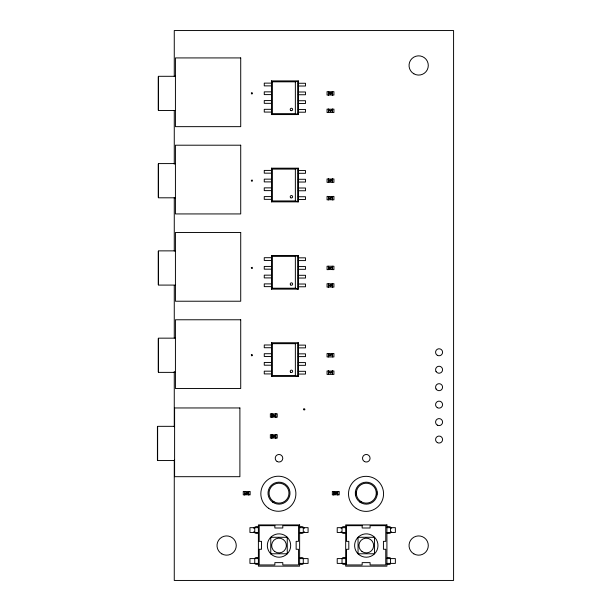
<?xml version="1.0" encoding="UTF-8"?>
<svg xmlns="http://www.w3.org/2000/svg" width="611" height="611" viewBox="0 0 611 611"><rect width="100%" height="100%" fill="white"/><g stroke="black" fill="none" stroke-linecap="round" stroke-linejoin="round"><path stroke-width="0.92" d="M330.1 110.286C331.261 110.339 329.657 112.859 330.803 110.255M274.171 416.076L273.468 416.076C275.034 415.671 273.728 414.136 273.491 415.129C275.133 414.243 272.46 417.206 274.263 416.045M330.1 354.685C331.261 354.739 329.657 357.259 330.803 354.655M330.1 372.145C331.254 372.221 329.573 374.703 330.803 372.114M336.165 493.703L335.37 493.833L336.142 492.71M332.178 110.201L331.399 110.247M332.178 354.601L331.399 354.556M332.178 372.061L331.399 372.107M271.483 80.896L272.407 81.821L295.357 81.821L298.29 80.896L271.483 80.896L271.483 114.57L298.29 114.57L298.29 80.896M271.483 114.57L272.407 113.646L272.407 81.821M271.483 168.178L272.407 169.11L295.357 169.11L298.29 168.178L271.483 168.178L271.483 201.859L298.29 201.859L298.29 168.178M271.483 201.859L272.407 200.927L272.407 169.11M271.483 255.467L272.407 256.391L295.357 256.391L298.29 255.467L271.483 255.467L271.483 289.14L298.29 289.14L298.29 255.467M271.483 289.14L272.407 288.216L272.407 256.391M271.483 342.748L272.407 343.68L295.357 343.68L298.29 342.748L271.483 342.748L271.483 376.429L298.29 376.429L298.29 342.748M271.483 376.429L272.407 375.498L272.407 343.68M331.804 93.964L331.712 92.788M331.804 111.423L331.712 110.247M331.804 181.253L331.804 180.077M331.804 198.705L331.804 197.536M331.804 268.535L331.804 267.366M331.804 285.994L331.804 284.818M331.804 355.823L331.712 354.647M331.804 373.283L331.804 372.107M245.393 492.565L245.393 493.741M248.203 493.856C248.433 491.068 247.997 493.696 248.112 493.772M337.28 493.856C337.501 491.068 337.066 493.696 337.18 493.772M329.008 92.765C329.138 95.201 328.756 93.048 329.085 92.666M329.008 110.224C328.947 112.668 328.924 110.568 329.085 110.125M329.008 267.335C329.092 269.779 328.802 267.633 329.085 267.236M329.008 372.076C328.901 374.512 328.962 372.42 329.085 371.977M175.426 76.299L158.455 76.299L158.455 110.515L175.426 110.515M271.483 83.127L264.265 83.127L264.265 85.876L271.483 85.876M298.29 83.264L305.5 83.264L305.5 86.014L298.29 86.014M328.428 91.749L332.544 91.749M271.483 91.856L264.265 91.856L264.265 94.606L271.483 94.606M298.29 91.994L305.5 91.994L305.5 94.743L298.29 94.743M328.428 94.988L332.544 94.988M271.483 100.586L264.265 100.586L264.265 103.335L271.483 103.335M298.29 100.723L305.5 100.723L305.5 103.473L298.29 103.473M328.428 109.209L332.544 109.209M271.483 109.316L264.265 109.316L264.265 112.065L271.483 112.065M298.29 109.453L305.5 109.453L305.5 112.203L298.29 112.203M272.407 113.646L295.357 113.646L298.29 114.57M175.426 163.588L158.455 163.588L158.455 197.804L175.426 197.804M271.483 170.416L264.265 170.416L264.265 173.165L271.483 173.165M298.29 170.553L305.5 170.553L305.5 173.303L298.29 173.303M271.483 179.145L264.265 179.145L264.265 181.895L271.483 181.895M328.428 179.038L332.544 179.038M298.29 179.283L305.5 179.283L305.5 182.032L298.29 182.032M328.428 182.277L332.544 182.277M271.483 187.867L264.265 187.867L264.265 190.617L271.483 190.617M298.29 188.005L305.5 188.005L305.5 190.754L298.29 190.754M328.428 196.498L332.544 196.498M271.483 196.597L264.265 196.597L264.265 199.346L271.483 199.346M298.29 196.734L305.5 196.734L305.5 199.484L298.29 199.484M328.428 199.736L332.544 199.736M272.407 200.927L295.357 200.927L298.29 201.859M175.426 250.869L158.455 250.869L158.455 285.085L175.426 285.085M271.483 257.697L264.265 257.697L264.265 260.446L271.483 260.446M298.29 257.834L305.5 257.834L305.5 260.584L298.29 260.584M271.483 266.427L264.265 266.427L264.265 269.176L271.483 269.176M298.29 266.564L305.5 266.564L305.5 269.314L298.29 269.314M328.428 269.558L332.544 269.558M271.483 275.156L264.265 275.156L264.265 277.906L271.483 277.906M298.29 275.294L305.5 275.294L305.5 278.043L298.29 278.043M271.483 283.886L264.265 283.886L264.265 286.635L271.483 286.635M328.428 283.779L332.544 283.779M298.29 284.023L305.5 284.023L305.5 286.773L298.29 286.773M328.428 287.017L332.544 287.017M272.407 288.216L295.357 288.216L298.29 289.14M175.426 338.158L158.455 338.158L158.455 372.374L175.426 372.374M271.483 344.986L264.265 344.986L264.265 347.735L271.483 347.735M298.29 345.123L305.5 345.123L305.5 347.873L298.29 347.873M328.428 353.609L332.544 353.609M271.483 353.716L264.265 353.716L264.265 356.465L271.483 356.465M298.29 353.853L305.5 353.853L305.5 356.603L298.29 356.603M271.483 362.445L264.265 362.445L264.265 365.195L271.483 365.195M298.29 362.583L305.5 362.583L305.5 365.332L298.29 365.332M328.428 371.068L332.544 371.068M271.483 371.167L264.265 371.167L264.265 373.917L271.483 373.917M298.29 371.305L305.5 371.305L305.5 374.054L298.29 374.054M272.407 375.498L295.357 375.498L298.29 376.429M271.727 413.876L275.844 413.876M271.727 417.114L275.844 417.114M174.601 426.333L157.63 426.333L157.63 460.549L174.601 460.549M271.719 434.78L275.844 434.78M271.719 438.018L275.844 438.018M244.644 491.542L248.769 491.542M333.721 491.542L337.837 491.542M336.165 493.741L335.462 493.741C337.639 492.55 334.202 492.489 336.187 492.611M244.644 494.78L248.769 494.78M333.721 494.78L337.837 494.78M258.392 527.667L249.937 527.667L249.937 532.479L258.392 532.479M299.627 527.66L308.081 527.66L308.081 532.471L299.627 532.471M345.673 527.667L337.219 527.667L337.219 532.479L345.673 532.479M386.916 527.66L395.363 527.66L395.363 532.471L386.916 532.471M258.392 558.591L249.937 558.591L249.937 563.403L258.392 563.403M299.627 558.591L308.081 558.591L308.081 563.403L299.627 563.403M345.673 558.591L337.219 558.591L337.219 563.403L345.673 563.403M386.916 558.591L395.363 558.591L395.363 563.403L386.916 563.403M330.154 93.873L330.795 93.911L330.077 93.926L330.895 92.696L330.009 92.696L330.803 92.788L330.039 93.857M330.154 181.161L330.795 181.2L330.077 181.207L330.895 179.985L330.009 179.985L330.803 180.077L330.039 181.146M330.154 268.443C332.017 268.55 328.573 268.71 330.803 267.366C329.153 267.374 331.506 267.076 330.077 268.496M390.559 527.66L390.559 532.471M390.559 558.591L390.559 563.403M376.743 491.443L376.743 494.879M355.846 491.443L355.846 494.879M342.03 527.667L342.03 532.479M342.03 558.591L342.03 563.403M337.837 491.443L337.837 494.879M337.493 491.542L339.212 491.443L339.212 494.879L337.493 494.78M334.553 493.741L334.553 492.443L334.087 492.619L334.461 493.741M334.064 491.542L332.346 491.443L332.346 494.879L334.064 494.78M333.721 491.443L333.721 494.879M332.544 91.65L332.544 95.087M332.544 109.109L332.544 112.546M332.544 178.939L332.544 182.376M332.544 196.391L332.544 199.828M332.544 266.22L332.544 269.657M332.544 283.68L332.544 287.117M332.544 353.509L332.544 356.946M332.544 370.961L332.544 374.398M332.201 91.749L333.919 91.65L333.919 95.087L332.201 94.988M332.201 109.209L333.919 109.109L333.919 112.546L327.053 112.546L327.053 109.109L328.771 109.209M332.201 179.038L333.919 178.939L333.919 182.376L332.201 182.277M332.201 196.498L333.919 196.391L333.919 199.828L332.201 199.736M332.201 269.558L333.919 269.657L333.919 266.22L327.053 266.22L327.053 269.657L328.771 269.558M332.201 283.779L333.919 283.68L333.919 287.117L332.201 287.017M332.201 353.609L333.919 353.509L333.919 356.946L327.053 356.946L327.053 353.509L328.771 353.609M332.201 371.068L333.919 370.961L333.919 374.398L327.053 374.398L327.053 370.961L328.771 371.068M328.771 91.749L327.053 91.65L327.053 95.087L328.771 94.988M328.771 179.038L327.053 178.939L327.053 182.376L328.771 182.277M328.771 196.498L327.053 196.391L327.053 199.828L328.771 199.736M328.771 283.779L327.053 283.68L327.053 287.117L328.771 287.017M328.428 91.65L328.428 95.087M328.428 109.109L328.428 112.546M328.428 178.939L328.428 182.376M328.428 196.391L328.428 199.828M328.428 266.22L328.428 269.657M328.428 283.68L328.428 287.117M328.428 353.509L328.428 356.946M328.428 370.961L328.428 374.398M303.27 527.66L303.27 532.471M303.27 558.591L303.27 563.403M297.824 81.355L297.824 114.104M297.824 168.644L297.824 201.393M297.824 255.933L297.824 288.682M297.824 343.214L297.824 375.964M295.357 81.821L295.357 113.646M295.357 169.11L295.357 200.927M295.357 256.391L295.357 288.216M295.357 343.68L295.357 375.498M275.844 413.784L275.844 417.221M275.844 434.673L275.844 438.11M275.5 413.876L277.218 413.784L277.218 417.221L275.5 417.114M275.5 434.78L277.218 434.673L277.218 438.11L275.5 438.018M275.103 435.819L275.477 436.934L275.011 437.117L275.011 435.819M272.559 416.076L272.559 414.777L272.094 414.961L272.468 416.076M272.071 413.876L270.352 413.784L270.352 417.221L272.071 417.114M272.063 434.78L270.345 434.673L270.345 438.11L272.063 438.018M271.727 413.784L271.727 417.221M271.719 434.673L271.719 438.11M254.749 527.667L254.749 532.479M254.749 558.591L254.749 563.403M248.769 491.443L248.769 494.879M248.425 491.542L250.143 491.443L250.143 494.879L248.425 494.78M244.988 491.542L243.27 491.443L243.27 494.879L244.988 494.78M244.644 491.443L244.644 494.879M174.265 76.375L174.265 30.55L453.583 30.55L453.583 580.45L174.265 580.45L174.265 460.159M174.265 110.744L174.265 164.206M174.265 197.62L174.265 251.083M174.265 285.452L174.265 337.959M174.265 371.373L174.265 426.745M158.241 76.642L158.241 110.171M158.241 163.931L158.241 197.452M158.241 251.22L158.241 284.741M158.241 338.502L158.241 372.023M157.417 426.684L157.417 460.205M345.742 532.975A3.437 3.437 0 0 1 341.053 531.723M341.053 528.286A3.437 3.437 0 0 1 345.742 527.026M391.674 531.723A3.437 3.437 0 0 1 386.984 532.975M386.984 527.026A3.437 3.437 0 0 1 391.674 528.286M345.811 563.907A3.437 3.437 0 0 1 342.374 563.907M342.374 557.958A3.437 3.437 0 0 1 345.811 557.958M390.49 563.976A3.437 3.437 0 0 1 387.053 563.976M387.053 558.026A3.437 3.437 0 0 1 390.49 558.026M258.461 532.975A3.437 3.437 0 0 1 253.764 531.723M253.764 528.286A3.437 3.437 0 0 1 258.461 527.026M304.393 531.723A3.437 3.437 0 0 1 299.695 532.975M299.695 527.026A3.437 3.437 0 0 1 304.393 528.286M258.529 563.907A3.437 3.437 0 0 1 255.093 563.907M255.093 557.958A3.437 3.437 0 0 1 258.529 557.958M303.201 563.976A3.437 3.437 0 0 1 299.764 563.976M299.764 558.026A3.437 3.437 0 0 1 303.201 558.026M247.188 492.817L246.386 493.734L247.188 493.833L246.294 493.833L247.088 492.817L246.47 492.542L247.188 492.817M273.308 436.682C275.324 438.538 272.124 435.131 274.102 435.819L273.308 436.682M330.016 198.399C332.025 200.255 328.825 196.849 330.803 197.536L330.032 198.346M330.016 285.681C332.094 287.521 328.718 284.23 330.803 284.818L330.032 285.627M271.918 436.033C272.353 438.881 272.834 434.727 271.918 436.033M275.515 415.113C275.11 417.596 275.11 414.319 275.515 415.113M328.626 180.291C329.039 183.101 329.489 179.138 328.649 180.214M328.626 197.75C329.054 200.683 329.535 196.536 328.649 197.674M328.626 285.031C329.092 287.903 329.482 283.741 328.626 285.031M328.626 354.861C328.687 356.114 329.917 353.616 328.626 354.861M328.764 355.564L329.459 355.762L328.779 355.518M251.335 93.025L251.587 93.964L252.526 93.712L252.274 92.773L251.335 93.025M251.335 180.314L251.587 181.246L252.526 181.001L252.274 180.062L251.335 180.314M251.335 267.595L251.587 268.535L252.526 268.282L252.274 267.343L251.335 267.595M251.335 354.884L251.587 355.823L252.526 355.571L252.274 354.632L251.335 354.884M303.705 409.042L303.957 409.981L304.897 409.729L304.645 408.79L303.705 409.042M332.178 92.742L331.338 92.742L332.178 92.742M332.178 180.031L331.345 180.001L332.163 180.062M332.178 197.49L331.345 197.452L332.163 197.521M332.178 267.312L331.345 267.351L332.178 267.312M272.109 416.091L272.934 416.122L272.109 416.091M332.178 284.772L331.345 284.81L332.163 284.81M245.026 493.757L245.859 493.787L245.072 493.741M275.477 435.773L274.645 435.803L275.477 435.773M334.102 493.757L334.927 493.787L334.148 493.741M240.719 57.923L175.426 57.923L175.426 126.653L240.719 126.653L240.719 57.923M240.719 145.204L175.426 145.204L175.426 213.934L240.719 213.934L240.719 145.204M240.719 232.493L175.426 232.493L175.426 301.223L240.719 301.223L240.719 232.493M240.719 319.774L175.426 319.774L175.426 388.504L240.719 388.504L240.719 319.774M239.894 407.957L174.601 407.957L174.601 476.687L239.894 476.687L239.894 407.957M299.627 524.918L258.392 524.918L258.392 566.153L299.627 566.153L299.627 524.918M386.916 524.918L345.673 524.918L345.673 566.153L386.916 566.153L386.916 524.918M274.866 525.674L259.201 525.674L259.201 541.346L261.523 541.346L261.523 549.274L259.201 549.274L259.201 564.946L274.866 564.946L274.866 562.624L282.801 562.624L282.801 564.946L298.474 564.946L298.474 549.274L296.144 549.274L296.144 541.346L298.474 541.346L298.474 525.674L282.801 525.674L282.801 527.996L274.866 527.996L274.866 525.674M362.155 525.674L346.483 525.674L346.483 541.346L348.805 541.346L348.805 549.274L346.483 549.274L346.483 564.946L362.155 564.946L362.155 562.624L370.083 562.624L370.083 564.946L385.755 564.946L385.755 549.274L383.433 549.274L383.433 541.346L385.755 541.346L385.755 525.674L370.083 525.674L370.083 527.996L362.155 527.996L362.155 525.674M287.254 537.29L270.765 537.29L270.765 553.78L287.254 553.78L287.254 537.29M374.543 537.29L358.046 537.29L358.046 553.78L374.543 553.78L374.543 537.29M413.853 73.794A9.623 9.623 0 0 0 428.288 65.461A9.623 9.623 0 0 0 413.853 57.129A9.623 9.623 0 0 0 413.853 73.794M413.853 553.872A9.623 9.623 0 0 0 428.288 545.539A9.623 9.623 0 0 0 413.853 537.206A9.623 9.623 0 0 0 413.853 553.872M221.824 553.872A9.623 9.623 0 0 0 236.258 545.539A9.623 9.623 0 0 0 221.824 537.206A9.623 9.623 0 0 0 221.824 553.872M277.119 461.526A3.781 3.781 0 0 0 282.786 458.25A3.781 3.781 0 0 0 277.119 454.974A3.781 3.781 0 0 0 277.119 461.526M364.4 461.526A3.781 3.781 0 0 0 370.075 458.25A3.781 3.781 0 0 0 364.4 454.974A3.781 3.781 0 0 0 364.4 461.526M437.323 442.593A3.506 3.506 0 0 0 442.585 439.553A3.506 3.506 0 0 0 437.323 436.521A3.506 3.506 0 0 0 437.323 442.593M437.323 425.134A3.506 3.506 0 0 0 442.585 422.102A3.506 3.506 0 0 0 437.323 419.062A3.506 3.506 0 0 0 437.323 425.134M437.323 407.674A3.506 3.506 0 0 0 442.585 404.642A3.506 3.506 0 0 0 437.323 401.603A3.506 3.506 0 0 0 437.323 407.674M436.04 388.94A3.506 3.506 0 0 0 442.112 388.94A3.506 3.506 0 0 0 439.08 383.677A3.506 3.506 0 0 0 436.04 388.94M436.04 371.48A3.506 3.506 0 0 0 442.112 371.48A3.506 3.506 0 0 0 439.08 366.226A3.506 3.506 0 0 0 436.04 371.48M437.323 355.304A3.506 3.506 0 0 0 442.585 352.272A3.506 3.506 0 0 0 437.323 349.232A3.506 3.506 0 0 0 437.323 355.304M268.542 508.253A17.528 17.528 0 0 0 295.854 494.986A17.528 17.528 0 0 0 270.711 477.97A17.528 17.528 0 0 0 268.542 508.253M356.213 508.375A17.528 17.528 0 0 0 383.525 495.109A17.528 17.528 0 0 0 358.382 478.092A17.528 17.528 0 0 0 356.213 508.375M271.093 554.131A11.685 11.685 0 0 0 290.408 548.09A11.685 11.685 0 0 0 275.523 534.381A11.685 11.685 0 0 0 271.093 554.131M274.744 551.55A7.378 7.378 0 0 0 286.353 546.219A7.378 7.378 0 0 0 275.928 538.833A7.378 7.378 0 0 0 274.744 551.55M290.576 372.191A1.214 1.214 0 0 0 292.608 371.648A1.214 1.214 0 0 0 291.119 370.159A1.214 1.214 0 0 0 290.576 372.191M290.576 284.909A1.214 1.214 0 0 0 292.608 284.359A1.214 1.214 0 0 0 291.119 282.87A1.214 1.214 0 0 0 290.576 284.909M290.828 197.819A1.214 1.214 0 0 0 292.654 196.765A1.214 1.214 0 0 0 290.828 195.711A1.214 1.214 0 0 0 290.828 197.819M290.828 110.53A1.214 1.214 0 0 0 292.654 109.476A1.214 1.214 0 0 0 290.828 108.422A1.214 1.214 0 0 0 290.828 110.53M272.643 502.135A10.998 10.998 0 0 0 289.958 494.192A10.998 10.998 0 0 0 274.423 483.171A10.998 10.998 0 0 0 272.643 502.135M274.026 501.791A9.967 9.967 0 0 0 288.972 493.161A9.967 9.967 0 0 0 274.026 484.531A9.967 9.967 0 0 0 274.026 501.791M359.932 502.135A10.998 10.998 0 0 0 377.247 494.192A10.998 10.998 0 0 0 361.704 483.171A10.998 10.998 0 0 0 359.932 502.135M361.315 501.791A9.967 9.967 0 0 0 376.261 493.161A9.967 9.967 0 0 0 361.315 484.531A9.967 9.967 0 0 0 361.315 501.791M358.382 554.131A11.685 11.685 0 0 0 377.697 548.09A11.685 11.685 0 0 0 362.812 534.381A11.685 11.685 0 0 0 358.382 554.131M362.033 551.55A7.378 7.378 0 0 0 373.634 546.219A7.378 7.378 0 0 0 363.217 538.833A7.378 7.378 0 0 0 362.033 551.55"/></g></svg>
